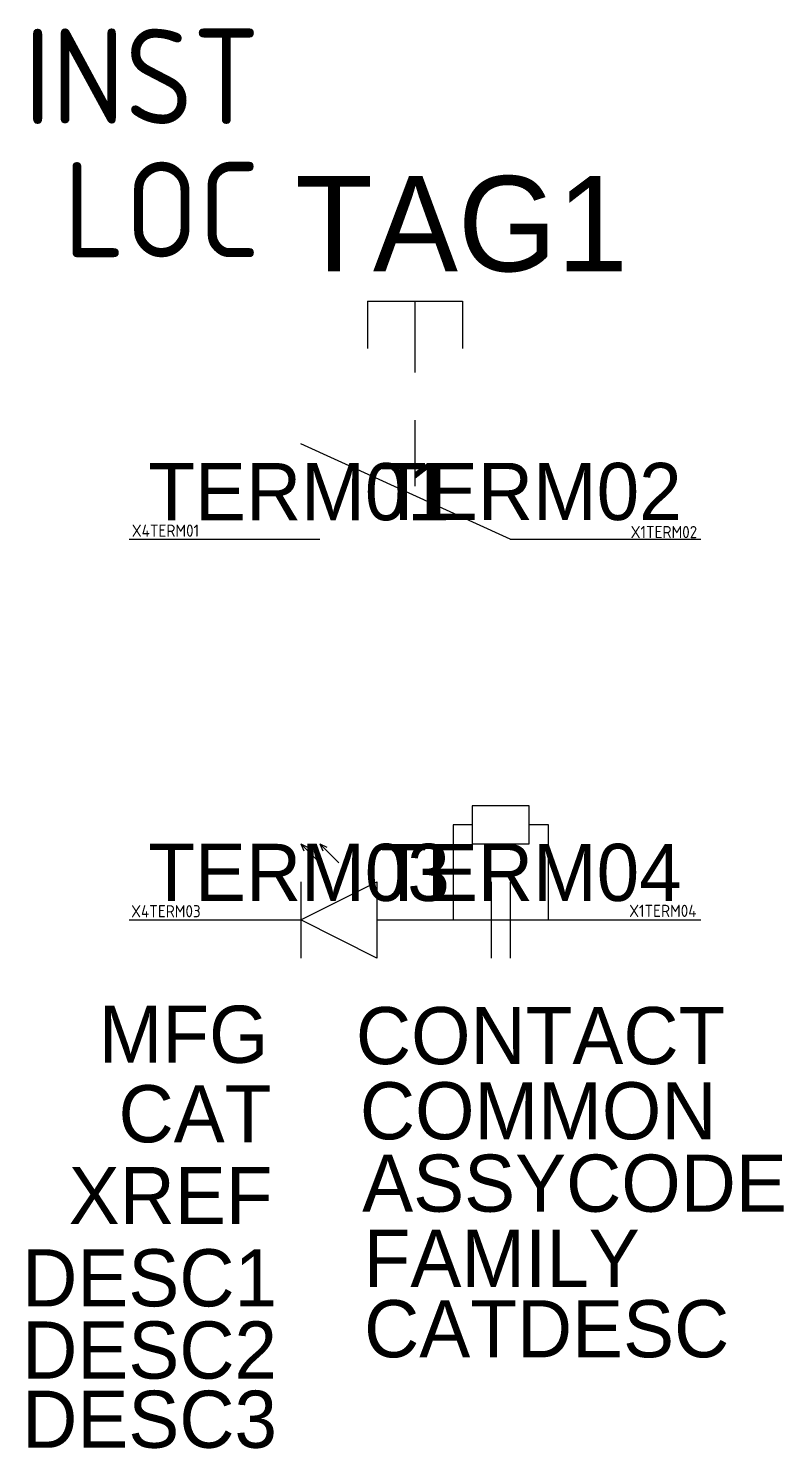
# Model space of a CAD drawing. Extents: x -23.8 to -4, y -17.9 to 19.4.
import ezdxf
from ezdxf.enums import TextEntityAlignment as Align

# ---------------------------------------------------------------- set-up
doc = ezdxf.new("R2010")
doc.units = 0
doc.header["$MEASUREMENT"] = 0
doc.styles.add('WD_IEC', font='isocp2.shx', dxfattribs={"width": 0.9, "height": 4})

msp = doc.modelspace()

# ---------------------------------------------------------------- linework, layer by layer
for p, q in [((-14.938, 12.218), (-12.438, 12.218)), ((-14.938, 12.218), (-14.938, 10.968)), ((-13.688, 12.218), (-13.688, 10.343)), ((-12.438, 12.218), (-12.438, 10.968)), ((-13.688, 9.093), (-13.688, 7.357)), ((-11.188, 5.968), (-16.688, 8.468)), ((-21.188, 5.968), (-16.188, 5.968)), ((-11.188, 5.968), (-6.188, 5.968)), ((-10.688, -1.032), (-12.188, -1.032)), ((-12.188, -1.032), (-12.188, -2.032)), ((-10.688, -2.032), (-10.688, -1.032)), ((-12.188, -1.532), (-12.688, -1.532)), ((-12.688, -1.532), (-12.688, -4.032)), ((-10.188, -1.532), (-10.688, -1.532)), ((-10.188, -4.032), (-10.188, -1.532)), ((-16.688, -2.032), (-16.188, -2.532)), ((-16.688, -2.032), (-16.505, -2.119)), ((-16.688, -2.032), (-16.605, -2.218)), ((-16.188, -2.032), (-15.688, -2.532)), ((-16.188, -2.032), (-16.005, -2.119)), ((-16.188, -2.032), (-16.105, -2.218)), ((-12.188, -2.032), (-10.688, -2.032)), ((-16.688, -3.032), (-16.688, -5.032)), ((-16.688, -4.032), (-14.688, -3.032)), ((-14.688, -3.032), (-14.688, -3.032)), ((-14.688, -3.032), (-14.688, -5.032)), ((-11.688, -3.032), (-11.688, -5.032)), ((-11.188, -3.032), (-11.188, -5.032)), ((-21.188, -4.032), (-16.688, -4.032)), ((-14.688, -5.032), (-16.688, -4.032)), ((-14.688, -4.032), (-6.188, -4.032))]:
    msp.add_line(p, q)

# ---------------------------------------------------------------- texts
at = {"style": 'WD_IEC', "flags": 1}
for tag, height, p in [('INST', 2.5, (-17.756, 16.867)), ('LOC', 2.5, (-17.756, 13.367)), ('X1TERM02', 0.32, (-6.281, 5.992)), ('X1TERM04', 0.32, (-6.3, -3.952))]:
    msp.add_attdef(tag, text='', height=height, dxfattribs=at).set_placement(p, align=Align.RIGHT)
for tag, p, s, height in [('TAG1', (-16.833, 12.999), 'S', 2.5), ('TERM01', (-20.687, 6.464), '23', 1.5), ('TERM03', (-20.688, -3.532), '1', 1.5)]:
    msp.add_attdef(tag, p, s, height=height)
for tag, text, p in [('TERM02', '24', (-6.688, 6.468)), ('TERM04', '2', (-6.688, -3.533))]:
    msp.add_attdef(tag, text=text, height=1.5).set_placement(p, align=Align.RIGHT)
for tag, p in [('X4TERM01', (-21.121, 6.03)), ('X4TERM03', (-21.138, -3.962))]:
    msp.add_attdef(tag, p, '', height=0.32, dxfattribs=at)
at = {"flags": 1}
for tag, p in [('MFG', (-17.534, -7.782)), ('CAT', (-17.457, -9.869)), ('DESC1', (-17.31, -14.176)), ('DESC2', (-17.31, -16.072)), ('DESC3', (-17.31, -17.889))]:
    msp.add_attdef(tag, text='', height=1.5, dxfattribs=at).set_placement(p, align=Align.RIGHT)
for tag, p, s in [('CONTACT', (-15.239, -7.817), 'NO'), ('COMMON', (-15.134, -9.791), '02'), ('ASSYCODE', (-15.074, -11.691), ''), ('FAMILY', (-15.034, -13.665), 'PB_ACKO'), ('CATDESC', (-15.024, -15.513), '')]:
    msp.add_attdef(tag, p, s, height=1.5, dxfattribs=at)
at = {"lineweight": 15, "flags": 1}
msp.add_attdef('XREF', text='', height=1.5, dxfattribs=at).set_placement((-17.428, -12.016), align=Align.RIGHT)

doc.saveas('drawing.dxf')
